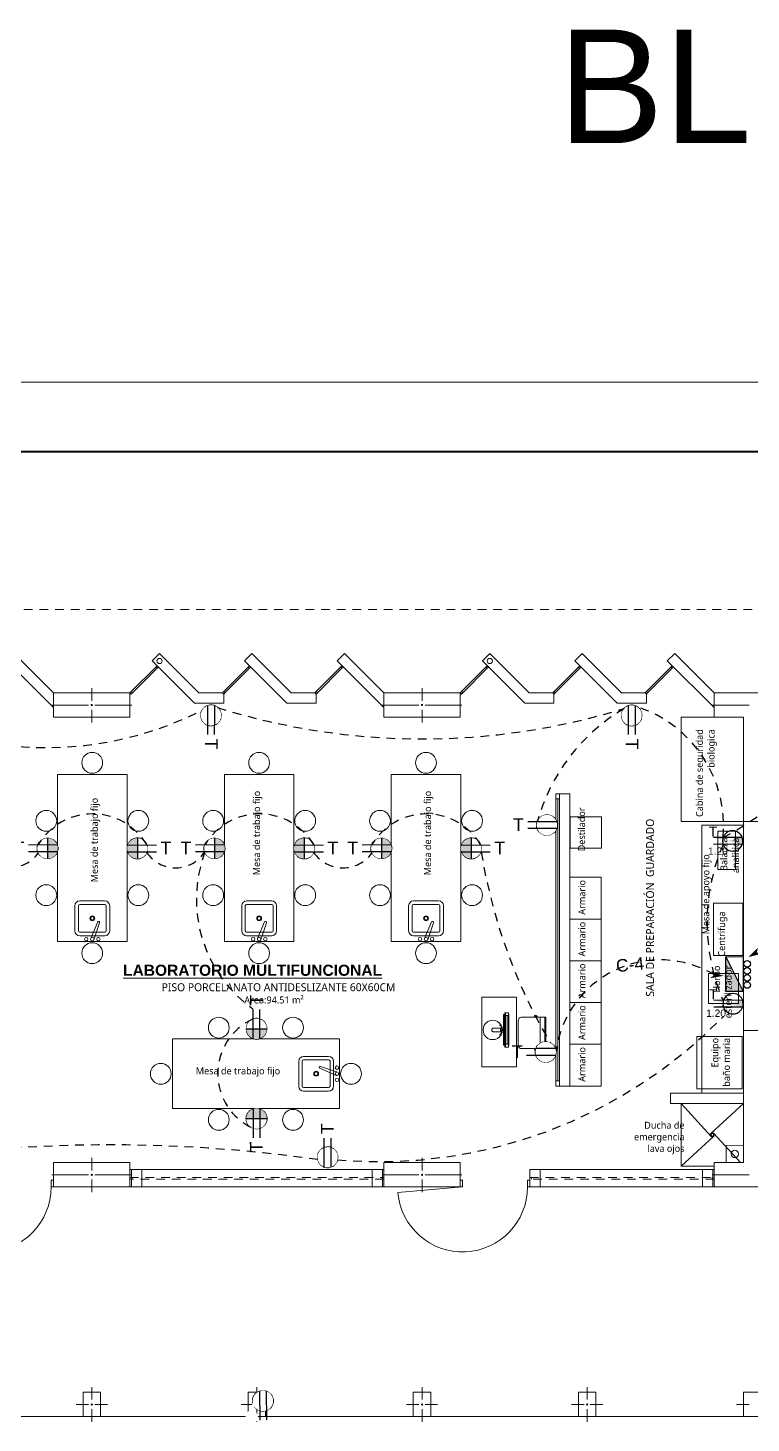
# Model space of a CAD drawing. Header units: metres. Extents: x -17 to 101, y 0 to 79.
# Drawn here: x 60.42 to 70.82, y 58.47 to 78.52 of the extents above; entities that cross this region are included whole.
import ezdxf

# ---------------------------------------------------------------- set-up
doc = ezdxf.new("R2010")
doc.units = ezdxf.units.M
doc.set_wipeout_variables(frame=1)
for name, pattern in [('ACAD_ISO14W100', [25.5, 12, -3, 0.5, -3, 0.5, -3, 0.5, -3]), ('CONTINUA', [0]), ('DASHED2', [0.375, 0.25, -0.125]), ('HIDDEN2', [0.1875, 0.125, -0.0625])]:
    doc.linetypes.add(name, pattern=pattern)
for name, color, linetype, lineweight in [('ALUMBRADO', 1, 'Continuous', 30), ('Cotas varias El', 253, 'Continuous', 13), ('TOMACORRIENTE', 5, 'HIDDEN2', 30)]:
    doc.layers.add(name, color=color, linetype=linetype, lineweight=lineweight)
doc.styles.add('Generales', font='trebuc.ttf', dxfattribs={"height": 0.1})
doc.styles.add('Santa Rosa 1 50', font='trebuc.ttf')
doc.styles.get("Standard").update_dxf_attribs({"font": 'arial.ttf'})
doc.styles.add('style1', font='arial.ttf', dxfattribs={"height": 0.35})
doc.styles.add('TITULOS', font='swissek.ttf')

# ---------------------------------------------------------------- blocks, each defined once
blk = doc.blocks.new('IDROBOX')
at = {"layer": 'TOMACORRIENTE'}
blk.add_lwpolyline([(0.139, 0.047), (0.133, 0.061), (0.126, 0.075), (0.118, 0.088), (0.108, 0.099), (0.097, 0.11), (0.085, 0.12), (0.072, 0.128), (0.058, 0.135), (0.044, 0.14), (0.029, 0.144), (0.014, 0.146), (-0.002, 0.147), (-0.017, 0.146), (-0.032, 0.143), (-0.047, 0.139), (-0.061, 0.133), (-0.075, 0.126), (-0.088, 0.118), (-0.099, 0.108), (-0.11, 0.097), (-0.12, 0.085), (-0.128, 0.072), (-0.135, 0.058), (-0.14, 0.044), (-0.144, 0.029), (-0.146, 0.014), (-0.147, -0.002), (-0.146, -0.017), (-0.143, -0.032), (-0.139, -0.047), (-0.133, -0.061), (-0.126, -0.075), (-0.118, -0.088), (-0.108, -0.099), (-0.097, -0.11), (-0.085, -0.12), (-0.072, -0.128), (-0.058, -0.135), (-0.044, -0.14), (-0.029, -0.144), (-0.014, -0.146), (0.002, -0.147), (0.017, -0.146), (0.032, -0.143), (0.047, -0.139), (0.061, -0.133), (0.075, -0.126), (0.088, -0.118), (0.099, -0.108), (0.11, -0.097), (0.12, -0.085), (0.128, -0.072), (0.135, -0.058), (0.14, -0.044), (0.144, -0.029), (0.146, -0.014), (0.147, 0.002), (0.146, 0.017), (0.143, 0.032)], close=True, dxfattribs=at)
at = {"layer": 'TOMACORRIENTE', "color": 5, "linetype": 'CONTINUA', "style": 'style1', "text_generation_flag": 4}
blk.add_text('T', height=0.183, rotation=179.8829, dxfattribs=at).set_placement((0.488, -0.087))
blk.add_wipeout([(0.139, 0.047), (0.133, 0.061), (0.126, 0.075), (0.118, 0.088), (0.108, 0.099), (0.097, 0.11), (0.085, 0.12), (0.072, 0.128), (0.058, 0.135), (0.044, 0.14), (0.029, 0.144), (0.014, 0.146), (-0.002, 0.147), (-0.017, 0.146), (-0.032, 0.143), (-0.047, 0.139), (-0.061, 0.133), (-0.075, 0.126), (-0.088, 0.118), (-0.099, 0.108), (-0.11, 0.097), (-0.12, 0.085), (-0.128, 0.072), (-0.135, 0.058), (-0.14, 0.044), (-0.144, 0.029), (-0.146, 0.014), (-0.147, -0.002), (-0.146, -0.017), (-0.143, -0.032), (-0.139, -0.047), (-0.133, -0.061), (-0.126, -0.075), (-0.118, -0.088), (-0.108, -0.099), (-0.097, -0.11), (-0.085, -0.12), (-0.072, -0.128), (-0.058, -0.135), (-0.044, -0.14), (-0.029, -0.144), (-0.014, -0.146), (0.002, -0.147), (0.017, -0.146), (0.032, -0.143), (0.047, -0.139), (0.061, -0.133), (0.075, -0.126), (0.088, -0.118), (0.099, -0.108), (0.11, -0.097), (0.12, -0.085), (0.128, -0.072), (0.135, -0.058), (0.14, -0.044), (0.144, -0.029), (0.146, -0.014), (0.147, 0.002), (0.146, 0.017), (0.143, 0.032)]).dxf.layer = 'TOMACORRIENTE'
at = {"layer": 'TOMACORRIENTE'}
h = blk.add_hatch(color=256, dxfattribs=at)
h.dxf.hatch_style = 1
edge = h.paths.add_edge_path()
edge.add_line((0, 0.147), (0, -0.147))
h.paths.add_polyline_path([(0, 0.147), (-0.002, 0.147), (-0.017, 0.146), (-0.032, 0.143), (-0.047, 0.139), (-0.061, 0.133), (-0.075, 0.126), (-0.088, 0.118), (-0.099, 0.108), (-0.11, 0.097), (-0.12, 0.085), (-0.128, 0.072), (-0.135, 0.058), (-0.14, 0.044), (-0.144, 0.029), (-0.146, 0.014), (-0.147, -0.002), (-0.146, -0.017), (-0.143, -0.032), (-0.139, -0.047), (-0.133, -0.061), (-0.126, -0.075), (-0.118, -0.088), (-0.108, -0.099), (-0.097, -0.11), (-0.085, -0.12), (-0.072, -0.128), (-0.058, -0.135), (-0.044, -0.14), (-0.029, -0.144), (-0.014, -0.146), (0, -0.147)])
at = {"layer": 'TOMACORRIENTE', "color": 5, "linetype": 'CONTINUA'}
for p, q in [((-0.138, 0.049), (0.275, 0.048)), ((-0.138, -0.048), (0.275, -0.049))]:
    blk.add_line(p, q, dxfattribs=at)
blk.add_lwpolyline([(0, 0.147), (0, -0.147)], dxfattribs=at)
blk = doc.blocks.new('Tomacorriente con puesta a tierra')
at = {"layer": 'TOMACORRIENTE'}
blk.add_lwpolyline([(0.111, 0.038), (0.106, 0.049), (0.101, 0.06), (0.094, 0.07), (0.086, 0.08), (0.077, 0.088), (0.068, 0.096), (0.057, 0.102), (0.046, 0.108), (0.035, 0.112), (0.023, 0.115), (0.011, 0.117), (-0.002, 0.117), (-0.014, 0.116), (-0.026, 0.114), (-0.038, 0.111), (-0.049, 0.106), (-0.06, 0.101), (-0.07, 0.094), (-0.08, 0.086), (-0.088, 0.077), (-0.096, 0.068), (-0.102, 0.057), (-0.108, 0.046), (-0.112, 0.035), (-0.115, 0.023), (-0.117, 0.011), (-0.117, -0.002), (-0.116, -0.014), (-0.114, -0.026), (-0.111, -0.038), (-0.106, -0.049), (-0.101, -0.06), (-0.094, -0.07), (-0.086, -0.08), (-0.077, -0.088), (-0.068, -0.096), (-0.057, -0.102), (-0.046, -0.108), (-0.035, -0.112), (-0.023, -0.115), (-0.011, -0.117), (0.002, -0.117), (0.014, -0.116), (0.026, -0.114), (0.038, -0.111), (0.049, -0.106), (0.06, -0.101), (0.07, -0.094), (0.08, -0.086), (0.088, -0.077), (0.096, -0.068), (0.102, -0.057), (0.108, -0.046), (0.112, -0.035), (0.115, -0.023), (0.117, -0.011), (0.117, 0.002), (0.116, 0.014), (0.114, 0.026)], close=True, dxfattribs=at)
at = {"layer": 'TOMACORRIENTE', "color": 5, "linetype": 'CONTINUA', "style": 'style1', "text_generation_flag": 4}
blk.add_text('T', height=0.147, rotation=180, dxfattribs=at).set_placement((0.391, -0.069))
blk.add_wipeout([(0.111, 0.038), (0.106, 0.049), (0.101, 0.06), (0.094, 0.07), (0.086, 0.08), (0.077, 0.088), (0.068, 0.096), (0.057, 0.102), (0.046, 0.108), (0.035, 0.112), (0.023, 0.115), (0.011, 0.117), (-0.002, 0.117), (-0.014, 0.116), (-0.026, 0.114), (-0.038, 0.111), (-0.049, 0.106), (-0.06, 0.101), (-0.07, 0.094), (-0.08, 0.086), (-0.088, 0.077), (-0.096, 0.068), (-0.102, 0.057), (-0.108, 0.046), (-0.112, 0.035), (-0.115, 0.023), (-0.117, 0.011), (-0.117, -0.002), (-0.116, -0.014), (-0.114, -0.026), (-0.111, -0.038), (-0.106, -0.049), (-0.101, -0.06), (-0.094, -0.07), (-0.086, -0.08), (-0.077, -0.088), (-0.068, -0.096), (-0.057, -0.102), (-0.046, -0.108), (-0.035, -0.112), (-0.023, -0.115), (-0.011, -0.117), (0.002, -0.117), (0.014, -0.116), (0.026, -0.114), (0.038, -0.111), (0.049, -0.106), (0.06, -0.101), (0.07, -0.094), (0.08, -0.086), (0.088, -0.077), (0.096, -0.068), (0.102, -0.057), (0.108, -0.046), (0.112, -0.035), (0.115, -0.023), (0.117, -0.011), (0.117, 0.002), (0.116, 0.014), (0.114, 0.026)]).dxf.layer = 'TOMACORRIENTE'
at = {"layer": 'TOMACORRIENTE', "color": 5, "linetype": 'CONTINUA'}
for p, q in [((-0.111, 0.039), (0.22, 0.039)), ((-0.111, -0.039), (0.22, -0.039))]:
    blk.add_line(p, q, dxfattribs=at)
blk = doc.blocks.new('tomac. 2.2')
at = {"layer": 'TOMACORRIENTE'}
h = blk.add_hatch(color=256, dxfattribs=at)
h.dxf.hatch_style = 1
edge = h.paths.add_edge_path()
edge.add_line((-0.138, 0.049), (0.275, 0.048))
edge.add_line((-0.138, -0.048), (0.275, -0.049))
edge = h.paths.add_edge_path()
edge.add_ellipse((0, 0), major_axis=(0.104, 0.103), ratio=1, start_angle=475.671, end_angle=514.329)
edge.add_line((-0.138, -0.048), (0.138, -0.049))
edge.add_ellipse((0, 0), major_axis=(0.104, 0.103), ratio=1, start_angle=655.671, end_angle=694.329)
edge.add_line((0.138, 0.048), (-0.138, 0.049))
at = {"layer": 'TOMACORRIENTE', "color": 5, "linetype": 'CONTINUA'}
for p, q in [((-0.138, 0.049), (0.275, 0.048)), ((-0.138, -0.048), (0.275, -0.049))]:
    blk.add_line(p, q, dxfattribs=at)
blk.add_ellipse((0, 0), major_axis=(0.104, 0.103), ratio=1, start_param=5.497787, end_param=11.780972, dxfattribs=at)
at = {"layer": 'TOMACORRIENTE'}
blk.add_text('T', height=0.144, dxfattribs=at).set_placement((0.222, 0.063))
blk = doc.blocks.new('TD ALUMBRADO 1')
at = {"layer": 'ALUMBRADO'}
h = blk.add_hatch(color=256, dxfattribs=at)
h.dxf.hatch_style = 1
h.paths.add_polyline_path([(-0.5, 0), (0, 0.25), (0, 0)])
at = {"layer": 'ALUMBRADO', "color": 5}
for points in [[(-0.5, 0), (0, 0.25), (0, 0), (-0.5, 0)], [(-0.5, 0), (-0.5, 0.25), (0, 0.25), (0, 0), (-0.5, 0)]]:
    blk.add_lwpolyline(points, dxfattribs=at)
for centre in [(-0.397, 0.307), (-0.295, 0.307), (-0.193, 0.306), (-0.092, 0.305)]:
    blk.add_circle(centre, 0.0473, dxfattribs=at)

msp = doc.modelspace()

# ---------------------------------------------------------------- hatches: boundary and pattern name
at = {"layer": 'ALUMBRADO', "linetype": 'ACAD_ISO14W100', "lineweight": 25, "ltscale": 0.05}
for points in [[(70.778, 65.168), (70.967, 65.214), (70.898, 65.234), (70.918, 65.304)], [(70.421, 64.898), (70.239, 64.966), (70.284, 64.911), (70.229, 64.865)]]:
    msp.add_hatch(color=6, dxfattribs=at).paths.add_polyline_path(points)

# ---------------------------------------------------------------- linework, layer by layer
at = {"layer": 'Cotas varias El', "linetype": 'Continuous'}
for p, q in [((61.884, 68.964), (62.273, 69.353)), ((61.919, 68.964), (62.273, 69.318)), ((62.273, 69.353), (62.255, 69.335)), ((62.255, 69.335), (62.273, 69.318)), ((62.273, 69.353), (62.291, 69.335)), ((62.273, 69.318), (62.291, 69.335)), ((63.214, 68.964), (63.603, 69.353)), ((63.249, 68.964), (63.603, 69.318)), ((63.603, 69.353), (63.585, 69.335)), ((63.585, 69.335), (63.603, 69.318)), ((63.603, 69.353), (63.621, 69.335)), ((63.603, 69.318), (63.621, 69.335)), ((64.544, 68.964), (64.933, 69.353)), ((64.579, 68.964), (64.933, 69.318)), ((64.933, 69.353), (64.915, 69.335)), ((64.915, 69.335), (64.933, 69.318)), ((64.933, 69.353), (64.951, 69.335)), ((64.933, 69.318), (64.951, 69.335)), ((66.634, 68.964), (67.023, 69.353)), ((66.669, 68.964), (67.023, 69.318)), ((67.023, 69.353), (67.005, 69.335)), ((67.005, 69.335), (67.023, 69.318)), ((67.023, 69.353), (67.041, 69.335)), ((67.023, 69.318), (67.041, 69.335)), ((67.964, 68.964), (68.353, 69.353)), ((67.999, 68.964), (68.353, 69.318)), ((68.353, 69.353), (68.335, 69.335)), ((68.335, 69.335), (68.353, 69.318)), ((68.353, 69.353), (68.371, 69.335)), ((68.353, 69.318), (68.371, 69.335)), ((69.294, 68.964), (69.683, 69.353)), ((69.329, 68.964), (69.683, 69.318)), ((69.683, 69.353), (69.665, 69.335)), ((69.665, 69.335), (69.683, 69.318)), ((69.683, 69.353), (69.701, 69.335)), ((69.683, 69.318), (69.701, 69.335)), ((61.334, 69.031), (61.334, 68.851)), ((61.919, 68.964), (61.902, 68.982)), ((63.249, 68.964), (63.232, 68.982)), ((64.579, 68.964), (64.562, 68.982)), ((66.084, 69.031), (66.084, 68.851)), ((66.669, 68.964), (66.652, 68.982)), ((67.999, 68.964), (67.982, 68.982)), ((69.329, 68.964), (69.312, 68.982)), ((60.759, 68.789), (61.289, 68.789)), ((61.909, 68.789), (61.379, 68.789)), ((61.902, 68.946), (61.884, 68.964)), ((61.902, 68.946), (61.919, 68.964)), ((63.232, 68.946), (63.249, 68.964)), ((64.562, 68.946), (64.579, 68.964)), ((65.509, 68.789), (66.039, 68.789)), ((66.659, 68.789), (66.129, 68.789)), ((66.652, 68.946), (66.634, 68.964)), ((66.652, 68.946), (66.669, 68.964)), ((67.982, 68.946), (67.999, 68.964)), ((69.312, 68.946), (69.329, 68.964)), ((70.259, 68.789), (70.789, 68.789)), ((61.334, 68.719), (61.334, 68.539)), ((66.084, 68.719), (66.084, 68.539)), ((68.059, 67.514), (68.009, 67.514)), ((68.009, 67.514), (68.009, 67.439)), ((68.039, 67.439), (68.009, 67.439)), ((68.009, 67.439), (68.009, 63.389)), ((68.009, 67.439), (68.059, 67.439)), ((68.039, 63.389), (68.039, 67.439)), ((68.059, 67.439), (68.059, 67.514)), ((67.701, 64.314), (67.696, 64.305)), ((67.704, 64.32), (67.701, 64.316)), ((67.701, 64.316), (67.701, 64.314)), ((67.707, 64.322), (67.704, 64.32)), ((67.71, 64.325), (67.707, 64.322)), ((67.714, 64.326), (67.71, 64.325)), ((67.717, 64.327), (67.714, 64.326)), ((67.721, 64.327), (67.717, 64.327)), ((67.725, 64.326), (67.721, 64.327)), ((67.729, 64.325), (67.725, 64.326)), ((67.732, 64.322), (67.729, 64.325)), ((67.735, 64.32), (67.732, 64.322)), ((67.737, 64.316), (67.735, 64.32)), ((67.739, 64.312), (67.737, 64.316)), ((67.74, 64.308), (67.739, 64.312)), ((67.741, 64.305), (67.74, 64.308)), ((67.785, 64.305), (67.849, 64.305)), ((67.785, 63.849), (67.785, 64.305)), ((67.849, 64.305), (67.867, 64.305)), ((67.849, 63.849), (67.849, 64.305)), ((67.867, 63.849), (67.867, 64.305)), ((67.696, 63.849), (67.701, 63.839)), ((67.701, 63.839), (67.701, 63.837)), ((67.701, 63.837), (67.704, 63.834)), ((67.704, 63.834), (67.707, 63.831)), ((67.707, 63.831), (67.71, 63.829)), ((67.71, 63.829), (67.714, 63.827)), ((67.714, 63.827), (67.717, 63.826)), ((67.717, 63.826), (67.721, 63.826)), ((67.721, 63.826), (67.725, 63.827)), ((67.725, 63.827), (67.729, 63.829)), ((67.729, 63.829), (67.732, 63.831)), ((67.732, 63.831), (67.735, 63.834)), ((67.735, 63.834), (67.737, 63.837)), ((67.737, 63.837), (67.739, 63.841)), ((67.739, 63.841), (67.74, 63.845)), ((67.74, 63.845), (67.741, 63.849)), ((67.785, 63.849), (67.849, 63.849)), ((67.849, 63.849), (67.867, 63.849)), ((68.009, 63.389), (68.039, 63.389)), ((68.059, 63.389), (68.009, 63.389)), ((68.009, 63.389), (68.009, 63.314)), ((68.059, 63.314), (68.059, 63.389)), ((68.009, 63.314), (68.059, 63.314)), ((61.334, 62.281), (61.334, 62.101)), ((66.084, 62.281), (66.084, 62.101)), ((60.759, 62.039), (61.289, 62.039)), ((61.334, 61.969), (61.334, 61.789)), ((61.909, 62.039), (61.379, 62.039)), ((61.884, 62.114), (65.534, 62.114)), ((65.509, 62.039), (66.039, 62.039)), ((66.084, 61.969), (66.084, 61.789)), ((66.659, 62.039), (66.129, 62.039)), ((67.634, 62.114), (70.284, 62.114)), ((67.634, 61.864), (67.634, 62.114)), ((67.634, 62.114), (67.634, 61.864)), ((70.259, 62.039), (70.789, 62.039)), ((70.259, 62.039), (70.789, 62.039)), ((65.534, 61.864), (61.887, 61.864)), ((66.667, 61.864), (65.737, 61.783)), ((70.284, 61.864), (67.634, 61.864)), ((61.334, 58.809), (61.334, 58.989)), ((63.709, 58.809), (63.709, 58.989)), ((66.084, 58.809), (66.084, 58.989)), ((68.459, 58.809), (68.459, 58.989)), ((61.289, 58.739), (61.109, 58.739)), ((61.334, 58.489), (61.334, 58.669)), ((61.379, 58.739), (61.559, 58.739)), ((63.664, 58.739), (63.484, 58.739)), ((63.709, 58.489), (63.709, 58.669)), ((63.754, 58.739), (63.934, 58.739)), ((66.039, 58.739), (65.859, 58.739)), ((66.084, 58.489), (66.084, 58.669)), ((66.129, 58.739), (66.309, 58.739)), ((68.414, 58.739), (68.234, 58.739)), ((68.459, 58.489), (68.459, 58.669)), ((68.504, 58.739), (68.684, 58.739)), ((70.789, 58.739), (70.609, 58.739))]:
    msp.add_line(p, q, dxfattribs=at)
at = {"layer": 'Cotas varias El', "ltscale": 0.05}
for p, q in [((62.812, 68.814), (63.232, 68.814)), ((63.214, 68.964), (63.232, 68.946)), ((63.214, 68.964), (63.232, 68.946)), ((63.232, 68.946), (63.232, 68.814)), ((64.544, 68.964), (64.562, 68.946)), ((64.562, 68.946), (64.562, 68.814)), ((67.562, 68.814), (67.982, 68.814)), ((67.964, 68.964), (67.982, 68.946)), ((67.964, 68.964), (67.982, 68.946)), ((67.982, 68.946), (67.982, 68.814)), ((69.294, 68.964), (69.312, 68.946)), ((69.294, 68.964), (69.312, 68.946)), ((69.312, 68.946), (69.312, 68.814)), ((70.709, 63.214), (69.659, 63.214)), ((69.659, 63.214), (69.659, 63.064)), ((70.709, 63.064), (69.659, 63.064))]:
    msp.add_line(p, q, dxfattribs=at)
at = {"layer": 'Cotas varias El'}
for p, q in [((68.059, 63.314), (68.059, 67.514)), ((68.209, 63.314), (68.209, 67.514)), ((70.109, 63.214), (70.109, 67.065)), ((70.109, 67.065), (70.709, 67.065)), ((61.162, 65.974), (61.522, 65.974)), ((63.562, 65.974), (63.922, 65.974)), ((65.962, 65.974), (66.322, 65.974)), ((61.092, 65.904), (61.092, 65.544)), ((61.142, 65.904), (61.142, 65.544)), ((61.162, 65.924), (61.522, 65.924)), ((61.542, 65.904), (61.542, 65.544)), ((61.592, 65.904), (61.592, 65.544)), ((63.492, 65.904), (63.492, 65.544)), ((63.542, 65.904), (63.542, 65.544)), ((63.562, 65.924), (63.922, 65.924)), ((63.942, 65.904), (63.942, 65.544)), ((63.992, 65.904), (63.992, 65.544)), ((65.892, 65.904), (65.892, 65.544)), ((65.942, 65.904), (65.942, 65.544)), ((65.962, 65.924), (66.322, 65.924)), ((66.342, 65.904), (66.342, 65.544)), ((66.392, 65.904), (66.392, 65.544)), ((61.421, 65.672), (61.319, 65.434)), ((61.448, 65.661), (61.366, 65.416)), ((63.821, 65.672), (63.719, 65.434)), ((63.848, 65.661), (63.766, 65.416)), ((66.221, 65.672), (66.119, 65.434)), ((66.248, 65.661), (66.166, 65.416)), ((60.942, 65.391), (61.742, 65.391)), ((61.162, 65.524), (61.522, 65.524)), ((61.162, 65.474), (61.522, 65.474)), ((63.342, 65.391), (64.142, 65.391)), ((63.562, 65.524), (63.922, 65.524)), ((63.562, 65.474), (63.922, 65.474)), ((65.742, 65.391), (66.542, 65.391)), ((65.962, 65.524), (66.322, 65.524)), ((65.962, 65.474), (66.322, 65.474)), ((67.274, 64.357), (67.273, 64.352)), ((67.275, 64.361), (67.274, 64.357)), ((67.276, 64.364), (67.275, 64.361)), ((67.277, 64.368), (67.276, 64.367)), ((67.276, 64.367), (67.276, 64.364)), ((67.278, 64.368), (67.277, 64.368)), ((67.278, 64.368), (67.291, 64.368)), ((67.287, 64.357), (67.286, 64.352)), ((67.288, 64.364), (67.287, 64.361)), ((67.287, 64.361), (67.287, 64.357)), ((67.289, 64.367), (67.288, 64.364)), ((67.29, 64.368), (67.289, 64.367)), ((67.291, 64.368), (67.29, 64.368)), ((67.325, 64.368), (67.291, 64.368)), ((67.325, 64.368), (67.326, 64.368)), ((67.326, 64.368), (67.327, 64.367)), ((67.327, 64.367), (67.328, 64.364)), ((67.328, 64.364), (67.328, 64.361)), ((67.328, 64.361), (67.329, 64.357)), ((67.329, 64.357), (67.33, 64.352)), ((66.962, 64.12), (66.966, 64.156)), ((66.98, 64.189), (66.966, 64.156)), ((66.98, 64.189), (67.002, 64.218)), ((67.002, 64.218), (67.031, 64.24)), ((67.031, 64.24), (67.065, 64.254)), ((67.065, 64.254), (67.101, 64.259)), ((67.101, 64.259), (67.137, 64.254)), ((67.137, 64.254), (67.17, 64.24)), ((67.17, 64.24), (67.199, 64.218)), ((67.221, 64.189), (67.199, 64.218)), ((67.204, 64.19), (67.205, 64.191)), ((67.204, 64.189), (67.204, 64.19)), ((67.204, 64.188), (67.204, 64.189)), ((67.205, 64.187), (67.204, 64.188)), ((67.205, 64.192), (67.206, 64.193)), ((67.205, 64.191), (67.205, 64.192)), ((67.205, 64.192), (67.205, 64.192)), ((67.205, 64.186), (67.205, 64.187)), ((67.205, 64.185), (67.205, 64.186)), ((67.206, 64.184), (67.205, 64.185)), ((67.206, 64.193), (67.207, 64.193)), ((67.206, 64.193), (67.206, 64.193)), ((67.207, 64.183), (67.206, 64.184)), ((67.207, 64.193), (67.208, 64.193)), ((67.207, 64.182), (67.207, 64.183)), ((67.208, 64.193), (67.208, 64.192)), ((67.208, 64.192), (67.209, 64.192)), ((67.209, 64.192), (67.21, 64.191)), ((67.21, 64.191), (67.211, 64.191)), ((67.211, 64.191), (67.212, 64.19)), ((67.212, 64.19), (67.213, 64.189)), ((67.213, 64.189), (67.214, 64.188)), ((67.214, 64.188), (67.215, 64.187)), ((67.214, 64.187), (67.215, 64.186)), ((67.215, 64.187), (67.215, 64.186)), ((67.228, 64.154), (67.215, 64.186)), ((67.221, 64.189), (67.235, 64.156)), ((67.235, 64.156), (67.239, 64.127)), ((67.257, 64.33), (67.256, 64.327)), ((67.256, 64.327), (67.256, 64.324)), ((67.256, 64.324), (67.256, 64.32)), ((67.256, 64.32), (67.256, 64.317)), ((67.256, 64.317), (67.256, 64.313)), ((67.256, 64.313), (67.256, 64.127)), ((67.258, 64.337), (67.257, 64.335)), ((67.257, 64.335), (67.257, 64.333)), ((67.257, 64.333), (67.257, 64.33)), ((67.258, 64.34), (67.258, 64.339)), ((67.259, 64.34), (67.258, 64.34)), ((67.258, 64.339), (67.258, 64.337)), ((67.259, 64.341), (67.272, 64.341)), ((67.259, 64.341), (67.259, 64.34)), ((67.272, 64.334), (67.271, 64.327)), ((67.271, 64.327), (67.271, 64.319)), ((67.271, 64.319), (67.271, 64.313)), ((67.271, 64.313), (67.271, 63.929)), ((67.273, 64.347), (67.272, 64.341)), ((67.272, 64.341), (67.272, 64.34)), ((67.272, 64.34), (67.272, 64.334)), ((67.273, 64.352), (67.273, 64.347)), ((67.285, 64.34), (67.284, 64.334)), ((67.284, 64.334), (67.284, 64.327)), ((67.284, 64.327), (67.284, 64.319)), ((67.284, 64.319), (67.284, 64.313)), ((67.284, 64.313), (67.284, 63.929)), ((67.286, 64.352), (67.285, 64.347)), ((67.285, 64.347), (67.285, 64.34)), ((67.289, 64.327), (67.289, 63.916)), ((67.315, 64.327), (67.289, 64.327)), ((67.316, 64.324), (67.315, 64.327)), ((67.319, 64.327), (67.315, 64.327)), ((67.316, 64.32), (67.316, 64.324)), ((67.316, 64.317), (67.316, 64.32)), ((67.316, 64.313), (67.316, 64.317)), ((67.316, 63.93), (67.316, 64.313)), ((67.319, 64.327), (67.319, 64.319)), ((67.319, 64.327), (67.319, 64.327)), ((67.32, 64.327), (67.319, 64.327)), ((67.319, 64.319), (67.319, 64.313)), ((67.319, 64.313), (67.319, 63.929)), ((67.327, 64.327), (67.32, 64.327)), ((67.32, 64.327), (67.32, 63.916)), ((67.327, 64.327), (67.327, 63.916)), ((67.33, 64.352), (67.33, 64.347)), ((67.33, 64.347), (67.331, 64.34)), ((67.331, 64.34), (67.331, 64.334)), ((67.331, 64.334), (67.332, 64.327)), ((67.332, 64.327), (67.332, 64.319)), ((67.332, 64.319), (67.332, 64.313)), ((67.332, 64.313), (67.332, 63.929)), ((66.962, 64.12), (66.966, 64.084)), ((66.98, 64.05), (66.966, 64.084)), ((67.002, 64.021), (66.98, 64.05)), ((67.031, 63.999), (67.002, 64.021)), ((67.065, 63.985), (67.031, 63.999)), ((67.101, 63.981), (67.065, 63.985)), ((67.086, 64.125), (67.087, 64.129)), ((67.086, 64.12), (67.086, 64.125)), ((67.086, 64.12), (67.086, 64.115)), ((67.086, 64.115), (67.088, 64.11)), ((67.087, 64.129), (67.089, 64.133)), ((67.088, 64.11), (67.09, 64.107)), ((67.089, 64.133), (67.092, 64.137)), ((67.09, 64.107), (67.093, 64.104)), ((67.098, 64.142), (67.092, 64.137)), ((67.1, 64.098), (67.093, 64.104)), ((67.098, 64.142), (67.103, 64.145)), ((67.104, 64.096), (67.1, 64.098)), ((67.137, 63.985), (67.101, 63.981)), ((67.107, 64.146), (67.103, 64.145)), ((67.109, 64.095), (67.104, 64.096)), ((67.107, 64.146), (67.215, 64.146)), ((67.109, 64.095), (67.216, 64.095)), ((67.17, 63.999), (67.137, 63.985)), ((67.199, 64.021), (67.17, 63.999)), ((67.221, 64.05), (67.199, 64.021)), ((67.205, 64.052), (67.204, 64.051)), ((67.204, 64.051), (67.204, 64.05)), ((67.204, 64.05), (67.204, 64.049)), ((67.204, 64.049), (67.205, 64.049)), ((67.206, 64.056), (67.205, 64.055)), ((67.205, 64.055), (67.205, 64.054)), ((67.205, 64.054), (67.205, 64.052)), ((67.205, 64.049), (67.205, 64.048)), ((67.205, 64.048), (67.205, 64.047)), ((67.205, 64.047), (67.206, 64.047)), ((67.207, 64.057), (67.206, 64.056)), ((67.206, 64.047), (67.207, 64.047)), ((67.206, 64.047), (67.206, 64.047)), ((67.207, 64.058), (67.207, 64.057)), ((67.207, 64.047), (67.208, 64.047)), ((67.208, 64.047), (67.209, 64.048)), ((67.208, 64.047), (67.208, 64.047)), ((67.209, 64.048), (67.21, 64.048)), ((67.21, 64.048), (67.211, 64.049)), ((67.212, 64.125), (67.211, 64.12)), ((67.211, 64.12), (67.212, 64.115)), ((67.211, 64.049), (67.212, 64.05)), ((67.212, 64.125), (67.213, 64.129)), ((67.212, 64.115), (67.213, 64.11)), ((67.212, 64.05), (67.213, 64.051)), ((67.213, 64.129), (67.215, 64.133)), ((67.213, 64.11), (67.216, 64.107)), ((67.213, 64.051), (67.214, 64.052)), ((67.214, 64.052), (67.215, 64.053)), ((67.22, 64.145), (67.215, 64.146)), ((67.215, 64.133), (67.218, 64.137)), ((67.228, 64.086), (67.215, 64.054)), ((67.215, 64.053), (67.215, 64.054)), ((67.216, 64.107), (67.219, 64.104)), ((67.216, 64.095), (67.221, 64.096)), ((67.218, 64.137), (67.221, 64.139)), ((67.219, 64.104), (67.222, 64.102)), ((67.22, 64.152), (67.22, 64.145)), ((67.224, 64.143), (67.22, 64.145)), ((67.22, 64.088), (67.221, 64.096)), ((67.224, 64.14), (67.221, 64.139)), ((67.221, 64.096), (67.225, 64.099)), ((67.235, 64.084), (67.221, 64.05)), ((67.222, 64.102), (67.225, 64.102)), ((67.224, 64.143), (67.231, 64.137)), ((67.228, 64.139), (67.224, 64.14)), ((67.232, 64.104), (67.225, 64.099)), ((67.225, 64.102), (67.229, 64.102)), ((67.229, 64.114), (67.227, 64.115)), ((67.227, 64.115), (67.228, 64.114)), ((67.23, 64.138), (67.228, 64.154)), ((67.228, 64.139), (67.231, 64.137)), ((67.228, 64.114), (67.229, 64.114)), ((67.231, 64.103), (67.228, 64.086)), ((67.231, 64.126), (67.229, 64.127)), ((67.23, 64.127), (67.229, 64.127)), ((67.229, 64.102), (67.232, 64.104)), ((67.231, 64.126), (67.23, 64.127)), ((67.231, 64.137), (67.234, 64.134)), ((67.237, 64.114), (67.232, 64.114)), ((67.232, 64.104), (67.235, 64.108)), ((67.233, 64.127), (67.237, 64.127)), ((67.236, 64.131), (67.234, 64.134)), ((67.239, 64.114), (67.235, 64.084)), ((67.235, 64.108), (67.237, 64.112)), ((67.236, 64.131), (67.237, 64.127)), ((67.237, 64.127), (67.239, 64.127)), ((67.237, 64.112), (67.237, 64.114)), ((67.239, 64.114), (67.237, 64.114)), ((67.239, 64.127), (67.256, 64.127)), ((67.256, 64.114), (67.239, 64.114)), ((67.256, 64.127), (67.256, 64.114)), ((67.256, 64.114), (67.256, 63.93)), ((64.895, 63.091), (64.895, 63.891)), ((67.256, 63.926), (67.256, 63.93)), ((67.256, 63.922), (67.256, 63.926)), ((67.256, 63.919), (67.256, 63.922)), ((67.256, 63.916), (67.256, 63.919)), ((67.257, 63.913), (67.256, 63.916)), ((67.257, 63.91), (67.257, 63.913)), ((67.257, 63.907), (67.257, 63.91)), ((67.258, 63.905), (67.257, 63.907)), ((67.258, 63.904), (67.258, 63.905)), ((67.258, 63.903), (67.258, 63.904)), ((67.259, 63.902), (67.258, 63.903)), ((67.259, 63.902), (67.272, 63.902)), ((67.259, 63.902), (67.259, 63.902)), ((67.271, 63.923), (67.271, 63.929)), ((67.271, 63.916), (67.271, 63.923)), ((67.272, 63.909), (67.271, 63.916)), ((67.272, 63.902), (67.272, 63.909)), ((67.273, 63.896), (67.272, 63.902)), ((67.272, 63.902), (67.272, 63.902)), ((67.273, 63.89), (67.273, 63.896)), ((67.274, 63.885), (67.273, 63.89)), ((67.275, 63.881), (67.274, 63.885)), ((67.276, 63.878), (67.275, 63.881)), ((67.276, 63.876), (67.276, 63.878)), ((67.277, 63.875), (67.276, 63.876)), ((67.278, 63.875), (67.277, 63.875)), ((67.278, 63.875), (67.291, 63.875)), ((67.284, 63.923), (67.284, 63.929)), ((67.284, 63.916), (67.284, 63.923)), ((67.284, 63.909), (67.284, 63.916)), ((67.285, 63.902), (67.284, 63.909)), ((67.285, 63.896), (67.285, 63.902)), ((67.286, 63.89), (67.285, 63.896)), ((67.287, 63.885), (67.286, 63.89)), ((67.287, 63.881), (67.287, 63.885)), ((67.288, 63.878), (67.287, 63.881)), ((67.289, 63.876), (67.288, 63.878)), ((67.289, 63.916), (67.315, 63.916)), ((67.29, 63.875), (67.289, 63.876)), ((67.291, 63.875), (67.29, 63.875)), ((67.325, 63.875), (67.291, 63.875)), ((67.316, 63.919), (67.315, 63.916)), ((67.315, 63.916), (67.319, 63.916)), ((67.316, 63.93), (67.316, 63.926)), ((67.316, 63.926), (67.316, 63.922)), ((67.316, 63.922), (67.316, 63.919)), ((67.319, 63.923), (67.319, 63.929)), ((67.319, 63.916), (67.319, 63.923)), ((67.319, 63.916), (67.319, 63.916)), ((67.319, 63.916), (67.32, 63.916)), ((67.327, 63.916), (67.32, 63.916)), ((67.325, 63.875), (67.326, 63.875)), ((67.326, 63.875), (67.327, 63.876)), ((67.327, 63.876), (67.328, 63.878)), ((67.328, 63.881), (67.329, 63.885)), ((67.328, 63.878), (67.328, 63.881)), ((67.329, 63.885), (67.33, 63.89)), ((67.33, 63.896), (67.331, 63.902)), ((67.33, 63.89), (67.33, 63.896)), ((67.331, 63.909), (67.332, 63.916)), ((67.331, 63.902), (67.331, 63.909)), ((67.332, 63.923), (67.332, 63.929)), ((67.332, 63.916), (67.332, 63.923)), ((64.311, 63.311), (64.311, 63.671)), ((64.361, 63.311), (64.361, 63.671)), ((64.381, 63.741), (64.741, 63.741)), ((64.381, 63.691), (64.741, 63.691)), ((64.614, 63.57), (64.851, 63.468)), ((64.624, 63.597), (64.869, 63.515)), ((64.761, 63.311), (64.761, 63.671)), ((64.811, 63.311), (64.811, 63.671)), ((64.381, 63.291), (64.741, 63.291)), ((64.381, 63.241), (64.741, 63.241)), ((70.242, 62.589), (69.809, 63.064)), ((70.237, 62.634), (70.709, 63.064)), ((70.277, 62.59), (69.809, 62.164)), ((70.663, 62.214), (70.277, 62.638)), ((70.709, 62.164), (70.709, 62.164)), ((85.234, 58.564), (56.684, 58.564))]:
    msp.add_line(p, q, dxfattribs=at)
at = {"layer": 'Cotas varias El', "linetype": 'ByBlock'}
for p, q in [((60.784, 61.96), (60.751, 61.96)), ((60.751, 61.96), (60.751, 61.864)), ((60.784, 61.864), (60.784, 61.96)), ((60.784, 61.864), (60.784, 61.96)), ((60.784, 61.864), (60.784, 61.96)), ((66.667, 61.96), (66.634, 61.96)), ((66.634, 61.96), (66.634, 61.864)), ((66.634, 61.864), (66.634, 61.96)), ((66.667, 61.864), (66.667, 61.96)), ((67.634, 61.96), (67.601, 61.96)), ((67.601, 61.96), (67.601, 61.864)), ((67.634, 61.864), (67.634, 61.96)), ((67.634, 61.864), (67.634, 61.96)), ((67.634, 61.864), (67.634, 61.96)), ((60.751, 61.864), (60.784, 61.864)), ((66.634, 61.864), (66.667, 61.864)), ((67.601, 61.864), (67.634, 61.864))]:
    msp.add_line(p, q, dxfattribs=at)
at = {"layer": 'Cotas varias El', "linetype": 'DASHED2', "ltscale": 0.5}
for p, q in [((61.884, 62.002), (65.534, 62.002)), ((65.534, 61.977), (61.884, 61.977)), ((67.634, 62.002), (70.284, 62.002)), ((70.284, 61.977), (67.634, 61.977))]:
    msp.add_line(p, q, dxfattribs=at)
at = {"layer": 'Cotas varias El', "linetype": 'DASHED2'}
for p, q in [((61.884, 62.002), (61.912, 62.002)), ((61.912, 62.002), (61.912, 61.977)), ((65.509, 62.002), (65.509, 61.977)), ((67.659, 62.002), (67.659, 61.977))]:
    msp.add_line(p, q, dxfattribs=at)
at = {"layer": 'Cotas varias El'}
for points in [[(50.439, 73.43), (100.539, 73.43), (100.539, 37.93), (50.439, 37.93), (50.439, 73.43)], [(69.809, 68.614), (70.709, 68.614), (70.709, 67.114), (69.809, 67.114), (69.809, 68.614)], [(70.109, 68.614), (70.284, 68.614)], [(70.284, 68.752), (70.284, 68.614), (70.709, 68.614), (70.709, 67.114)], [(68.216, 67.182), (68.666, 67.182), (68.666, 66.732), (68.216, 66.732), (68.216, 67.182)], [(70.34, 66.978), (70.59, 66.978), (70.59, 66.428), (70.34, 66.428), (70.34, 66.978)], [(68.659, 66.314), (68.209, 66.314), (68.209, 65.714), (68.659, 65.714), (68.659, 66.314)], [(70.277, 65.94), (70.697, 65.94), (70.697, 65.19), (70.277, 65.19), (70.277, 65.94)], [(68.659, 65.714), (68.209, 65.714), (68.209, 65.114), (68.659, 65.114), (68.659, 65.714)], [(68.659, 65.114), (68.209, 65.114), (68.209, 64.514), (68.659, 64.514), (68.659, 65.114)], [(70.205, 64.932), (70.635, 64.932), (70.635, 64.502), (70.205, 64.502), (70.205, 64.932)], [(67.442, 63.589), (67.442, 64.589), (66.942, 64.589), (66.942, 63.589), (67.442, 63.589)], [(68.659, 64.514), (68.209, 64.514), (68.209, 63.914), (68.659, 63.914), (68.659, 64.514)], [(70.038, 64.024), (70.688, 64.024), (70.688, 63.274), (70.038, 63.274), (70.038, 64.024)], [(70.709, 64.114), (70.709, 62.214), (70.284, 62.214), (70.284, 62.114)], [(68.659, 63.914), (68.209, 63.914), (68.209, 63.314), (68.659, 63.314), (68.659, 63.914)], [(70.709, 62.214), (70.709, 63.064), (69.809, 63.064), (69.809, 62.164), (70.284, 62.164)]]:
    msp.add_lwpolyline(points, dxfattribs=at)
at = {"layer": 'Cotas varias El', "lineweight": 40}
msp.add_lwpolyline([(51.439, 72.43), (99.539, 72.43), (99.539, 38.93), (51.439, 38.93)], close=True, dxfattribs=at)
at = {"layer": 'Cotas varias El', "linetype": 'HIDDEN2'}
msp.add_lwpolyline([(85.234, 68.964), (85.234, 70.164), (56.434, 70.164), (56.434, 68.964)], dxfattribs=at)
at = {"layer": 'Cotas varias El', "ltscale": 0.05}
for points in [[(60.112, 69.424), (60.784, 68.752)], [(60.784, 68.964), (60.218, 69.53)], [(62.308, 69.53), (62.202, 69.424)], [(62.202, 69.424), (62.812, 68.814)], [(62.874, 68.964), (62.308, 69.53)], [(63.638, 69.53), (63.532, 69.424)], [(63.532, 69.424), (64.142, 68.814)], [(64.204, 68.964), (63.638, 69.53)], [(64.968, 69.53), (64.862, 69.424)], [(64.862, 69.424), (65.534, 68.752)], [(65.534, 68.964), (64.968, 69.53)], [(67.058, 69.53), (66.952, 69.424)], [(66.952, 69.424), (67.562, 68.814)], [(67.624, 68.964), (67.058, 69.53)], [(68.388, 69.53), (68.282, 69.424)], [(68.282, 69.424), (68.892, 68.814)], [(68.954, 68.964), (68.388, 69.53)], [(69.718, 69.53), (69.612, 69.424)], [(69.612, 69.424), (70.284, 68.752)], [(70.284, 68.964), (69.718, 69.53)], [(63.214, 68.964), (62.874, 68.964)], [(64.142, 68.814), (64.562, 68.814)], [(64.204, 68.964), (64.544, 68.964)], [(67.964, 68.964), (67.624, 68.964)], [(68.892, 68.814), (69.312, 68.814)], [(68.954, 68.964), (69.294, 68.964)]]:
    msp.add_lwpolyline(points, dxfattribs=at)
at = {"layer": 'Cotas varias El', "linetype": 'Continuous'}
for points in [[(60.784, 68.614), (61.884, 68.614), (61.884, 68.964), (60.784, 68.964)], [(65.534, 68.614), (66.634, 68.614), (66.634, 68.964), (65.534, 68.964)], [(70.959, 67.114), (70.709, 67.114), (70.709, 68.614), (70.284, 68.614), (70.284, 68.964), (71.384, 68.964), (71.384, 68.614), (70.959, 68.614)], [(70.709, 64.114), (70.959, 64.114), (70.959, 62.214), (71.384, 62.214), (71.384, 61.864), (70.284, 61.864), (70.284, 62.214), (70.709, 62.214)], [(60.784, 61.864), (61.884, 61.864), (61.884, 62.214), (60.784, 62.214)], [(65.534, 61.864), (66.634, 61.864), (66.634, 62.214), (65.534, 62.214)], [(61.459, 58.564), (61.209, 58.564), (61.209, 58.914), (61.459, 58.914)], [(63.834, 58.564), (63.584, 58.564), (63.584, 58.914), (63.834, 58.914)], [(66.209, 58.564), (65.959, 58.564), (65.959, 58.914), (66.209, 58.914)], [(68.584, 58.564), (68.334, 58.564), (68.334, 58.914), (68.584, 58.914)], [(70.959, 58.564), (70.709, 58.564), (70.709, 58.914), (70.959, 58.914)]]:
    msp.add_lwpolyline(points, close=True, dxfattribs=at)
at = {"layer": 'Cotas varias El'}
for points in [[(60.842, 67.791), (61.842, 67.791), (61.842, 65.391), (60.842, 65.391)], [(63.242, 67.791), (64.242, 67.791), (64.242, 65.391), (63.242, 65.391)], [(65.642, 67.791), (66.642, 67.791), (66.642, 65.391), (65.642, 65.391)], [(62.495, 62.991), (62.495, 63.991), (64.895, 63.991), (64.895, 62.991)], [(70.459, 62.212), (70.709, 62.214), (70.709, 62.464), (70.459, 62.462)], [(70.459, 62.212), (70.709, 62.214), (70.709, 62.464), (70.459, 62.462)], [(61.904, 61.864), (62.054, 61.864), (62.054, 62.114), (61.904, 62.114)], [(65.517, 62.114), (65.517, 61.864), (65.367, 61.864), (65.367, 62.114)], [(67.634, 61.864), (67.784, 61.864), (67.784, 62.114), (67.634, 62.114)], [(70.267, 62.114), (70.267, 61.864), (70.117, 61.864), (70.117, 62.114)], [(61.459, 58.914), (61.209, 58.914), (61.209, 58.564), (61.459, 58.564)], [(63.834, 58.914), (63.584, 58.914), (63.584, 58.564), (63.834, 58.564)], [(66.209, 58.914), (65.959, 58.914), (65.959, 58.564), (66.209, 58.564)], [(68.584, 58.914), (68.334, 58.914), (68.334, 58.564), (68.584, 58.564)], [(70.959, 58.914), (70.709, 58.914), (70.709, 58.564), (70.959, 58.564)]]:
    msp.add_lwpolyline(points, close=True, dxfattribs=at)
at = {"layer": 'Cotas varias El', "ltscale": 0.05}
for points in [[(68.209, 67.514), (68.059, 67.514), (68.059, 63.314), (68.209, 63.314)], [(70.709, 67.114), (70.709, 64.114), (70.959, 64.114), (70.959, 67.114)]]:
    msp.add_lwpolyline(points, close=True, dxfattribs=at)
at = {"layer": 'Cotas varias El', "linetype": 'Continuous'}
msp.add_lwpolyline([(67.867, 63.852), (67.517, 63.852, -0.414214), (67.467, 63.902), (67.467, 64.252, -0.414214), (67.517, 64.302), (67.867, 64.302), (67.867, 63.852)], format="xyb", dxfattribs=at)
msp.add_lwpolyline([(70.959, 64.114), (70.959, 62.214), (71.384, 62.214), (71.384, 61.864), (70.284, 61.864), (70.284, 62.214), (70.709, 62.214), (70.709, 64.114), (70.959, 64.114)], dxfattribs=at)
at = {"layer": 'Cotas varias El', "linetype": 'DASHED2'}
msp.add_lwpolyline([(70.259, 61.977), (70.259, 62.002)], dxfattribs=at)
at = {"layer": 'Cotas varias El'}
for centre, radius in [((62.309, 69.422), 0.0375), ((67.059, 69.422), 0.0375), ((61.341, 67.959), 0.15), ((63.741, 67.959), 0.15), ((63.741, 67.959), 0.15), ((66.141, 67.959), 0.15), ((66.141, 67.959), 0.15), ((60.68, 67.125), 0.15), ((60.68, 67.125), 0.15), ((62.004, 67.125), 0.15), ((62.004, 67.125), 0.15), ((63.08, 67.125), 0.15), ((63.08, 67.125), 0.15), ((64.404, 67.125), 0.15), ((64.404, 67.125), 0.15), ((65.48, 67.125), 0.15), ((65.48, 67.125), 0.15), ((66.804, 67.125), 0.15), ((66.804, 67.125), 0.15), ((60.68, 66.057), 0.15), ((60.68, 66.057), 0.15), ((62.004, 66.057), 0.15), ((62.004, 66.057), 0.15), ((63.08, 66.057), 0.15), ((63.08, 66.057), 0.15), ((64.404, 66.057), 0.15), ((64.404, 66.057), 0.15), ((65.48, 66.057), 0.15), ((65.48, 66.057), 0.15), ((66.804, 66.057), 0.15), ((66.804, 66.057), 0.15), ((61.342, 65.724), 0.035), ((63.742, 65.724), 0.035), ((66.142, 65.724), 0.035), ((61.342, 65.724), 0.025), ((63.742, 65.724), 0.025), ((66.142, 65.724), 0.025), ((61.341, 65.223), 0.15), ((61.341, 65.223), 0.15), ((61.255, 65.424), 0.025), ((61.342, 65.424), 0.025), ((61.43, 65.424), 0.025), ((63.741, 65.223), 0.15), ((63.741, 65.223), 0.15), ((63.655, 65.424), 0.025), ((63.742, 65.424), 0.025), ((63.83, 65.424), 0.025), ((66.141, 65.223), 0.15), ((66.141, 65.223), 0.15), ((66.055, 65.424), 0.025), ((66.142, 65.424), 0.025), ((66.23, 65.424), 0.025), ((63.161, 64.153), 0.15), ((63.161, 64.153), 0.15), ((64.229, 64.153), 0.15), ((64.229, 64.153), 0.15), ((62.327, 63.49), 0.15), ((62.327, 63.49), 0.15), ((64.861, 63.578), 0.025), ((65.063, 63.49), 0.15), ((65.063, 63.49), 0.15), ((64.561, 63.491), 0.035), ((64.561, 63.491), 0.025), ((64.861, 63.491), 0.025), ((64.861, 63.403), 0.025), ((63.161, 62.829), 0.15), ((63.161, 62.829), 0.15), ((64.229, 62.829), 0.15), ((64.229, 62.829), 0.15), ((70.259, 62.614), 0.03), ((70.259, 62.614), 0.02), ((70.583, 62.338), 0.0526)]:
    msp.add_circle(centre, radius, dxfattribs=at)
at = {"layer": 'Cotas varias El', "linetype": 'Continuous'}
for centre in [(61.334, 68.789), (66.084, 68.789), (61.334, 62.039), (66.084, 62.039), (61.334, 58.739), (63.709, 58.739), (66.084, 58.739), (68.459, 58.739)]:
    msp.add_circle(centre, 0.00871, dxfattribs=at)
at = {"layer": 'Cotas varias El'}
for centre, radius, start, end in [((61.162, 65.904), 0.07, 90, 180), ((61.522, 65.904), 0.07, 360, 90), ((63.562, 65.904), 0.07, 90, 180), ((63.922, 65.904), 0.07, 360, 90), ((65.962, 65.904), 0.07, 90, 180), ((66.322, 65.904), 0.07, 360, 90), ((61.162, 65.904), 0.02, 90, 180), ((61.522, 65.904), 0.02, 360, 90), ((63.562, 65.904), 0.02, 90, 180), ((63.922, 65.904), 0.02, 360, 90), ((65.962, 65.904), 0.02, 90, 180), ((66.322, 65.904), 0.02, 360, 90), ((61.434, 65.666), 0.0147, 341.3579, 156.779), ((63.834, 65.666), 0.0147, 341.3579, 156.779), ((66.234, 65.666), 0.0147, 341.3579, 156.779), ((61.162, 65.544), 0.07, 180, 270), ((61.162, 65.544), 0.02, 180, 270), ((61.522, 65.544), 0.07, 270, 360), ((61.522, 65.544), 0.02, 270, 360), ((61.522, 65.544), 0.02, 270, 360), ((61.522, 65.544), 0.02, 270, 360), ((63.562, 65.544), 0.07, 180, 270), ((63.562, 65.544), 0.02, 180, 270), ((63.922, 65.544), 0.07, 270, 360), ((63.922, 65.544), 0.02, 270, 360), ((63.922, 65.544), 0.02, 270, 360), ((63.922, 65.544), 0.02, 270, 360), ((65.962, 65.544), 0.07, 180, 270), ((65.962, 65.544), 0.02, 180, 270), ((66.322, 65.544), 0.07, 270, 360), ((66.322, 65.544), 0.02, 270, 360), ((66.322, 65.544), 0.02, 270, 360), ((66.322, 65.544), 0.02, 270, 360), ((64.381, 63.671), 0.07, 90, 180), ((64.381, 63.671), 0.02, 90, 180), ((64.62, 63.583), 0.0147, 71.3579, 246.779), ((64.741, 63.671), 0.07, 360, 90), ((64.741, 63.671), 0.02, 360, 90), ((64.741, 63.671), 0.02, 360, 90), ((64.741, 63.671), 0.02, 360, 90), ((64.381, 63.311), 0.07, 180, 270), ((64.381, 63.311), 0.02, 180, 270), ((64.741, 63.311), 0.07, 270, 360), ((64.741, 63.311), 0.02, 270, 360)]:
    msp.add_arc(centre, radius, start, end, dxfattribs=at)
at = {"layer": 'Cotas varias El', "linetype": 'ByBlock'}
for centre in [(59.817, 61.864), (66.667, 61.864)]:
    msp.add_arc(centre, 0.933, 185, 360, dxfattribs=at)
at = {"layer": 'Cotas varias El', "linetype": 'Continuous'}
for p in [(61.334, 68.789), (66.084, 68.789), (61.334, 62.039), (66.084, 62.039), (61.334, 58.739), (63.709, 58.739), (66.084, 58.739), (68.459, 58.739)]:
    msp.add_point(p, dxfattribs=at)
at = {"layer": 'TOMACORRIENTE', "lineweight": 25}
msp.add_lwpolyline([(63.75, 58.651), (63.735, 58.656), (63.722, 58.663), (63.709, 58.672), (63.697, 58.681), (63.686, 58.692), (63.677, 58.704), (63.668, 58.717), (63.662, 58.731), (63.656, 58.745), (63.652, 58.76), (63.65, 58.775), (63.649, 58.791), (63.65, 58.806), (63.653, 58.821), (63.657, 58.836), (63.662, 58.85), (63.67, 58.864), (63.678, 58.877), (63.688, 58.889), (63.699, 58.899), (63.711, 58.909), (63.724, 58.917), (63.737, 58.924), (63.752, 58.93), (63.767, 58.933), (63.782, 58.936), (63.797, 58.936), (63.812, 58.936), (63.827, 58.933), (63.842, 58.929), (63.857, 58.923), (63.87, 58.916), (63.883, 58.908), (63.895, 58.898), (63.906, 58.887), (63.915, 58.875), (63.924, 58.862), (63.93, 58.848), (63.936, 58.834), (63.94, 58.819), (63.942, 58.804), (63.943, 58.789), (63.942, 58.773), (63.939, 58.758), (63.935, 58.743), (63.93, 58.729), (63.922, 58.716), (63.914, 58.703), (63.904, 58.691), (63.893, 58.68), (63.881, 58.671), (63.868, 58.662), (63.855, 58.655), (63.84, 58.65), (63.825, 58.646), (63.81, 58.644), (63.795, 58.643), (63.78, 58.644), (63.765, 58.647)], close=True, dxfattribs=at)
for centre, radius, start, end in [((67.797, 71.734), 5.511, 298.3475, 326.6045), ((73.025, 65.665), 2.842, 156.7482, 203.2037), ((69.511, 63.614), 1.513, 59.0317, 172.8985)]:
    msp.add_arc(centre, radius, start, end, dxfattribs=at)

# ---------------------------------------------------------------- block references
at = {"layer": 'ALUMBRADO', "lineweight": 25, "rotation": 270.2545801295404}
msp.add_blockref('TD ALUMBRADO 1', (70.454, 64.673), dxfattribs=at)
at = {"layer": 'TOMACORRIENTE', "lineweight": 25, "xscale": -1, "rotation": 0.1208337840473916}
for p in [(70.552, 66.836), (70.557, 64.497)]:
    msp.add_blockref('tomac. 2.2', p, dxfattribs=at)

# ---------------------------------------------------------------- texts
at = {"lineweight": 25, "style": 'TITULOS'}
msp.add_text('BLOQUE 10', height=1.6318, dxfattribs=at).set_placement((68.038, 76.863))
at = {"layer": 'ALUMBRADO', "lineweight": 25}
msp.add_text('C-4', height=0.18, rotation=5.7171, dxfattribs=at).set_placement((68.883, 64.95, 6632.093))
at = {"layer": 'Cotas varias El', "rotation": 90, "style": 'Generales'}
for s, width, insert, char_height, attachment_point in [('Cabina de seguridad\\Pbiologica', 1.60938, (70.024, 68.442), 0.1, 3), ('Mesa de trabajo fijo', 1.60938, (61.322, 67.455), 0.1, 3), ('Mesa de trabajo fijo', 1.60938, (63.655, 67.556), 0.1, 3), ('Mesa de trabajo fijo', 1.60938, (66.114, 67.556), 0.1, 3), ('Destilador', 1.60938, (68.329, 67.318), 0.1, 3), ('SALA DE PREPARACIÓN  GUARDADO', 2.64953, (69.306, 64.598), 0.115, 1), ('Balanza \\Panalitica', 1.60938, (70.376, 66.884), 0.1, 3), ('Mesa de apoyo fijo', 1.60938, (70.115, 66.644), 0.1, 3), ('Armario', 1.60938, (68.334, 66.274), 0.1, 3), ('Centrifuga', 1.60938, (70.343, 65.823), 0.1, 3), ('Armario', 1.60938, (68.334, 65.674), 0.1, 3), ('Armario', 1.60938, (68.334, 65.074), 0.1, 3), ('Horno\\P esterilizador', 1.60938, (70.271, 65.045), 0.1, 3), ('Armario', 1.60938, (68.334, 64.474), 0.1, 3), ('Equipo\\Pbaño maria', 1.60938, (70.246, 64.006), 0.1, 3), ('Armario', 1.60938, (68.334, 63.874), 0.1, 3)]:
    msp.add_mtext_dynamic_manual_height_columns(s, width=width, gutter_width=1, heights=[0], dxfattribs=dict(at, insert=insert, char_height=char_height, attachment_point=attachment_point))
at = {"layer": 'Cotas varias El'}
for s, width, insert, char_height, attachment_point, style in [('\\pi1.22876;{\\fSwis721 Ex BT|b1|i0|c0|p34;\\H0.76555x;\\LLABORATORIO MULTIFUNCIONAL\\P\\pi1.78409;\\fTrebuchet MS|b0|i0|c0|p34;\\H0.71249x;\\lPISO PORCELANATO ANTIDESLIZANTE 60X60CM\\H1.1917x;\\P\\pi2.97246;\\H0.73609x;Area:94.51 m²}', 6.82262, (60.556, 65.058), 0.209, 1, 'Santa Rosa 1 50'), ('Mesa de trabajo fijo', 1.60938, (64.044, 63.582), 0.1, 3, 'Generales'), ('Ducha de \\Pemergencia\\Plava ojos', 0.87849, (69.859, 62.801), 0.1, 3, 'Generales')]:
    msp.add_mtext_dynamic_manual_height_columns(s, width=width, gutter_width=1, heights=[0], dxfattribs=dict(at, insert=insert, char_height=char_height, attachment_point=attachment_point, style=style))
at = {"layer": 'TOMACORRIENTE', "lineweight": 25}
for p in [(70.197, 66.637), (70.171, 64.308)]:
    msp.add_text('1.20', height=0.1047, rotation=0.2113, dxfattribs=at).set_placement(p)

# ---------------------------------------------------------------- next in the draw order: block references
at = {"layer": 'TOMACORRIENTE', "lineweight": 25, "yscale": 1.25, "zscale": 1.25}
for p, xscale, rotation in [((63.049, 68.641), 1.25, 269.882853743262), ((69.099, 68.639), 1.25, 269.882853743262), ((67.881, 67.064), -1.25, 0.1171462567378878), ((64.727, 62.29), 1.25, 89.88285374326205)]:
    msp.add_blockref('Tomacorriente con puesta a tierra', p, dxfattribs=dict(at, xscale=xscale, rotation=rotation))
at = {"layer": 'TOMACORRIENTE', "lineweight": 25, "xscale": -1}
for p in [(60.699, 66.729), (63.099, 66.729), (65.499, 66.729)]:
    msp.add_blockref('IDROBOX', p, dxfattribs=at)
at = {"layer": 'TOMACORRIENTE', "lineweight": 25}
for p in [(61.991, 66.729), (64.391, 66.729), (66.791, 66.729)]:
    msp.add_blockref('IDROBOX', p, dxfattribs=at)
at = {"layer": 'TOMACORRIENTE', "lineweight": 25, "rotation": 90}
msp.add_blockref('IDROBOX', (63.704, 64.137), dxfattribs=at)
at = {"layer": 'TOMACORRIENTE', "lineweight": 25, "xscale": -1, "rotation": 90}
msp.add_blockref('IDROBOX', (63.704, 62.846), dxfattribs=at)

# ---------------------------------------------------------------- next in the draw order: wipeouts: each hides what was drawn before it
at = {"lineweight": 25}
msp.add_wipeout([(63.75, 58.651), (63.735, 58.656), (63.722, 58.663), (63.709, 58.672), (63.697, 58.681), (63.686, 58.692), (63.677, 58.704), (63.668, 58.717), (63.75, 58.495), (63.519, 58.516), (63.652, 58.76), (63.65, 58.775), (63.649, 58.791), (63.65, 58.806), (63.653, 58.821), (63.657, 58.836), (63.662, 58.85), (63.67, 58.864), (63.678, 58.877), (63.688, 58.889), (63.699, 58.899), (63.711, 58.909), (63.724, 58.917), (63.737, 58.924), (63.752, 58.93), (63.767, 58.933), (63.782, 58.936), (63.797, 58.936), (63.812, 58.936), (63.827, 58.933), (63.842, 58.929), (63.857, 58.923), (63.87, 58.916), (63.883, 58.908), (63.895, 58.898), (63.906, 58.887), (63.915, 58.875), (63.924, 58.862), (63.93, 58.848), (63.936, 58.834), (63.94, 58.819), (63.942, 58.804), (63.943, 58.789), (63.942, 58.773), (63.939, 58.758), (63.935, 58.743), (63.93, 58.729), (63.922, 58.716), (63.914, 58.703), (63.904, 58.691), (63.893, 58.68), (63.881, 58.671), (63.868, 58.662), (63.855, 58.655), (63.84, 58.65), (63.825, 58.646), (63.81, 58.644), (63.795, 58.643), (63.78, 58.644), (63.765, 58.647)], dxfattribs=at).dxf.layer = 'TOMACORRIENTE'

# ---------------------------------------------------------------- next in the draw order: linework, layer by layer
at = {"layer": 'TOMACORRIENTE', "color": 5, "linetype": 'CONTINUA', "lineweight": 25}
for p, q in [((63.746, 58.928), (63.75, 58.515)), ((63.843, 58.929), (63.847, 58.516))]:
    msp.add_line(p, q, dxfattribs=at)
at = {"layer": 'TOMACORRIENTE', "lineweight": 25}
for centre, radius, start, end in [((68.619, 67.051), 1.803, 354.6838, 72.1826), ((60.676, 73.14), 4.963, 242.4165, 296.8833), ((66.087, 78.146, 0), 9.844, 252.6101, 287.1644), ((70.383, 66.378, 0), 2.741, 120.4882, 164.6375), ((61.345, 66.313), 0.912, 31.0141, 148.9859), ((63.745, 66.313), 0.912, 31.0141, 148.9859), ((66.145, 66.313), 0.912, 31.0141, 148.9859), ((60.149, 66.966), 0.516, 214.8643, 324.2), ((62.54, 66.95), 0.5, 213.8683, 327.3851), ((64.771, 65.998), 1.933, 159.3859, 234.5303), ((64.949, 66.966), 0.516, 214.8643, 324.2), ((74.73, 67.947), 7.897, 189.2279, 211.6663), ((64.009, 63.493), 0.862, 114.7268, 245.3127), ((65.464, 69.155), 6.927, 265.0735, 315.6259), ((61.601, 41.28), 21.189, 81.9074, 99.0308)]:
    msp.add_arc(centre, radius, start, end, dxfattribs=at)

# ---------------------------------------------------------------- next in the draw order: block references
at = {"layer": 'TOMACORRIENTE', "lineweight": 25, "xscale": -1.25, "yscale": 1.25, "zscale": 1.25, "rotation": 0.1171462567378878}
msp.add_blockref('Tomacorriente con puesta a tierra', (67.863, 63.803), dxfattribs=at)

doc.saveas('drawing.dxf')
